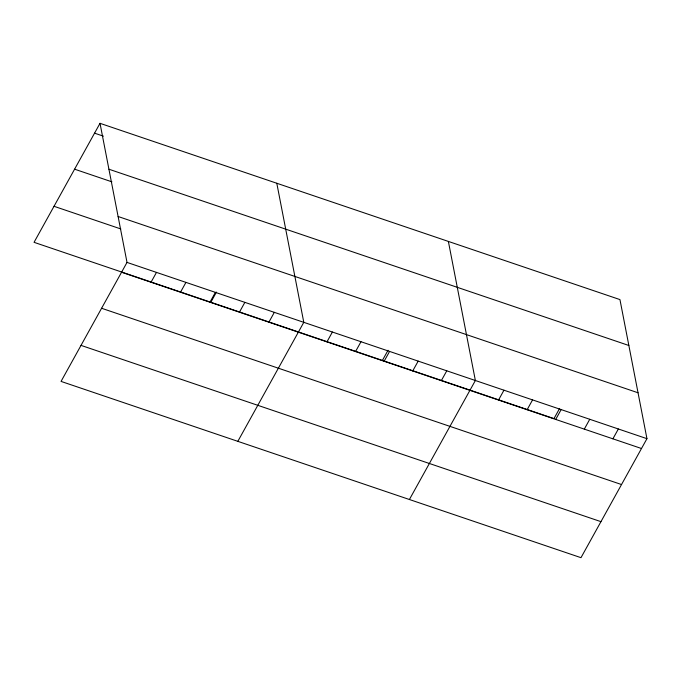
<?xml version="1.0" encoding="UTF-8"?>
<svg xmlns="http://www.w3.org/2000/svg" width="681" height="681" viewBox="0 0 681 681"><rect width="100%" height="100%" fill="white"/><g stroke="black" fill="none" stroke-linecap="round" stroke-linejoin="round"><path stroke-width="1.02" d="M100.013 123.321L127.015 262.406L61.052 381.411L580.987 557.679L646.95 438.675L619.948 299.589L100.013 123.321L34.05 242.325L553.985 418.594L559.612 408.43M151.029 282.24L156.485 272.4M180.491 292.226L185.947 282.385M209.952 302.211L215.409 292.37M210.829 302.253L216.456 292.098M239.414 312.204L244.871 302.364M268.876 322.19L274.332 312.349M237.831 441.339L303.794 322.343L276.792 183.257M326.94 341.871L332.388 332.03M355.533 351.566L360.99 341.726M382.407 360.419L388.034 350.264M384.127 361.262L389.583 351.422M412.729 370.958L418.177 361.117M441.322 380.653L446.779 370.813M409.409 499.505L475.372 380.509L448.37 241.423M498.518 400.045L503.966 390.204M527.111 409.732L532.568 399.9M555.705 419.428L561.161 409.587M584.307 429.124L589.755 419.283M612.9 438.819L618.357 428.979M94.557 133.161L103.401 136.157M108.926 169.22L628.852 345.488M74.595 169.186L111.914 181.836M118.111 216.507L638.037 392.775M54.02 206.3L120.801 228.944M127.015 262.406L646.95 438.675M121.567 272.247L641.493 448.515M101.597 308.272L621.532 484.54M81.022 345.386L600.957 521.655"/></g></svg>
